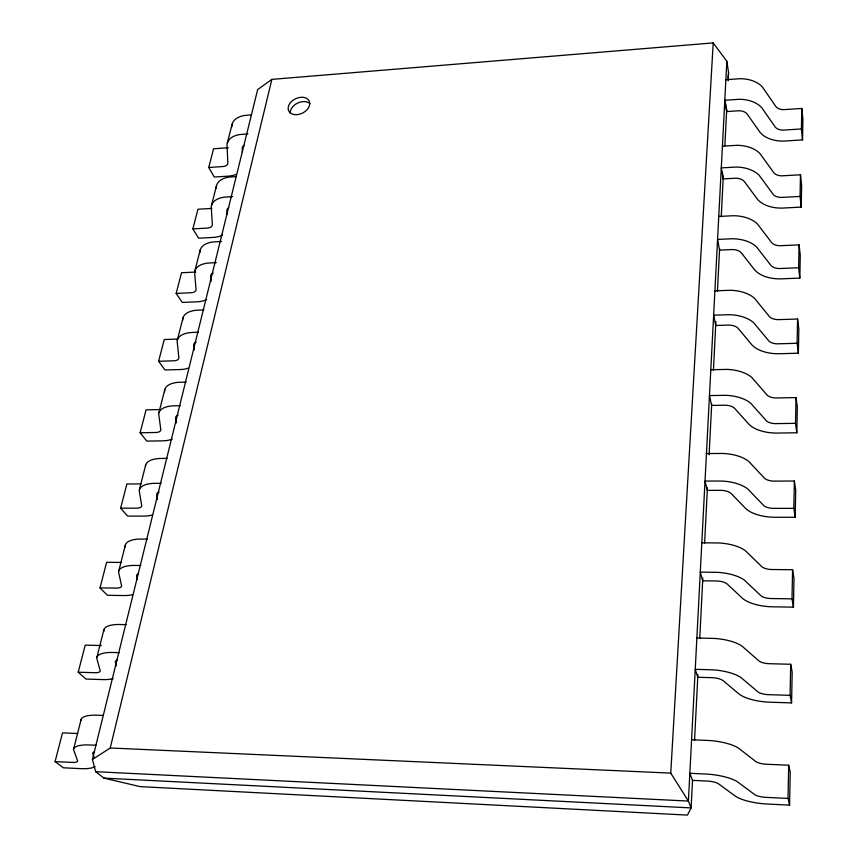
<?xml version="1.0" encoding="UTF-8"?>
<svg xmlns="http://www.w3.org/2000/svg" width="858" height="858" viewBox="0 0 858 858"><rect width="100%" height="100%" fill="white"/><g stroke="black" fill="none" stroke-linecap="round" stroke-linejoin="round"><path stroke-width="1.29" d="M199.946 252.542L199.946 251.33A24.925 13.696 14.3 0 1 212.999 241.956L221.482 241.441M216.259 188.159L216.28 186.915A24.303 14.189 14.9 0 1 229.183 177.102L236.186 176.587M789.585 805.136L788.019 798.444L764.735 797.297A11.562 3.529 4.6 0 1 755.029 794.84L737.14 781.584A33.462 10.35 5.2 0 0 708.065 774.152L689.843 773.294L692.513 780.372L707.099 781.048A11.604 3.582 5.2 0 1 718.854 784.04L734.823 795.774A33.537 10.232 4.6 0 0 767.695 804.053L789.585 805.136L790.229 772.189L788.684 765.218L765.636 764.21A11.433 3.689 4.4 0 1 756.048 761.722L738.363 748.037A33.097 10.811 5 0 0 709.609 740.518L691.58 739.768M791.569 702.895L790.079 695.345L767.556 694.626A11.165 4 3.9 0 1 758.172 692.084L740.947 677.52A32.336 11.733 4.6 0 0 712.869 669.841L695.248 669.326L697.769 677.273L711.883 677.659A11.208 4.065 4.6 0 1 723.24 680.759L738.609 693.65A32.411 11.615 3.9 0 0 770.398 702.219L791.569 702.895L792.17 672.061L790.701 664.274L768.403 663.674A11.047 4.14 3.7 0 1 759.126 661.121L742.084 646.181A32.003 12.13 4.4 0 0 714.317 638.438L696.868 638.009M793.435 607.142L792.009 598.852L770.194 598.519A10.8 4.408 3.2 0 1 761.121 595.913L744.497 580.233A31.296 12.934 3.9 0 0 717.352 572.35L700.3 572.125L702.681 580.823L716.355 580.973A10.843 4.483 3.9 0 1 727.337 584.137L742.159 598.026A31.36 12.795 3.2 0 0 772.919 606.82L793.435 607.142L793.993 578.228L792.588 569.733L770.988 569.508A10.693 4.526 3 0 1 762.011 566.881L745.57 550.89A30.974 13.267 3.7 0 0 718.704 542.953L701.823 542.814M795.184 517.277L793.822 508.365L772.672 508.365A10.468 4.762 2.5 0 1 763.888 505.705L747.833 489.071A30.309 13.953 3.3 0 0 721.557 481.027L705.029 481.07L707.292 490.39L720.548 490.336A10.511 4.837 3.3 0 1 731.177 493.575L745.484 508.301A30.373 13.803 2.5 0 0 775.289 517.277L795.184 517.277L795.709 490.111L794.369 481.016L773.423 481.113A10.36 4.858 2.2 0 1 764.714 478.442L748.83 461.54A30.019 14.243 3.1 0 0 722.833 453.453L706.456 453.571M796.825 432.786L795.516 423.337L774.999 423.627A10.146 5.051 1.7 0 1 766.484 420.924L750.954 403.485A29.397 14.822 2.6 0 0 725.503 395.313L709.469 395.581L711.625 405.448L724.484 405.201A10.189 5.137 2.6 0 1 734.78 408.494L748.616 423.938A29.451 14.672 1.7 0 0 777.52 433.065L796.825 432.786L797.318 407.207L796.031 397.597L775.707 397.983A10.049 5.137 1.4 0 1 767.266 395.27L751.898 377.606A29.118 15.079 2.4 0 0 726.705 369.39L710.81 369.734M798.369 353.196L797.114 343.275L777.187 343.833A9.856 5.309 0.9 0 1 768.929 341.087L753.892 322.973A28.529 15.573 1.9 0 0 729.214 314.693L713.641 315.176L715.701 325.504L728.185 325.085A9.888 5.395 1.9 0 1 738.18 328.421L751.565 344.476A28.593 15.412 0.9 0 0 779.622 353.721L798.369 353.196L798.841 329.075L797.597 319.026L777.852 319.648A9.76 5.384 0.6 0 1 769.669 316.902L754.783 298.595A28.271 15.787 1.7 0 0 730.34 290.294L714.907 290.83M799.828 278.089L798.626 267.771L779.257 268.554A9.577 5.534 0 0 1 771.235 265.787L756.67 247.093A27.724 16.216 1.2 0 0 732.711 238.749L717.578 239.403L719.54 250.128L731.681 249.56A9.61 5.62 1.2 0 1 741.387 252.928L754.354 269.498A27.778 16.045 0 0 0 781.595 278.839L799.828 278.089L800.267 255.298L799.088 244.873L779.89 245.72A9.492 5.588 -0.2 0 1 771.932 242.953L757.507 224.088A27.477 16.399 0.9 0 0 733.772 215.723L718.779 216.431M800.482 174.785L800.053 196.439L781.209 197.426A9.309 5.716 -0.9 0 1 773.412 194.648L759.287 175.461A26.963 16.752 0.4 0 0 736.014 167.063L721.299 167.878L723.165 178.936L734.984 178.239A9.341 5.813 0.4 0 1 744.412 181.628L756.981 198.638A27.016 16.581 -0.9 0 0 783.472 208.044L801.211 207.089L801.629 185.532L800.482 174.785L781.81 175.836A9.234 5.77 -1.2 0 1 774.066 173.048L760.081 153.721A26.737 16.913 0.1 0 0 737.022 145.313L722.425 146.171M801.812 108.43L801.404 128.947L783.064 130.116A9.063 5.867 -1.9 0 1 775.471 127.327L761.765 107.733A26.244 17.214 -0.6 0 0 739.135 99.292L724.817 100.257L726.597 111.594L738.105 110.779A9.095 5.963 -0.5 0 1 747.264 114.178L759.469 131.564A26.308 17.042 -1.9 0 0 785.252 141.002L802.52 139.886L802.916 119.455L801.812 108.43L783.622 109.663A8.988 5.909 -2.2 0 1 776.093 106.864L762.515 87.151A26.03 17.342 -0.9 0 0 740.079 78.711L725.879 79.708M788.019 798.444L788.684 765.218M790.079 695.345L790.701 664.274M792.009 598.852L792.588 569.733M793.822 508.365L794.369 481.016M795.516 423.337L796.031 397.597M797.114 343.275L797.597 319.026M798.626 267.771L799.088 244.873M231.778 126.941L231.821 125.654A23.713 14.629 15.5 0 1 244.551 115.465L251.415 114.865M692.513 780.372L691.108 807.914L687.462 815.1L140.165 786.625L103.968 778.12L95.656 771.685L92.417 759.491L257.657 89.597L271.879 79.376L713.212 42.9L726.833 61.272L728.581 72.758L728.174 80.77M694.54 740.551L697.897 674.678M699.763 638.18L702.82 578.174M704.6 543.168L707.421 487.794M709.105 454.847L711.7 404M713.406 370.538L715.894 321.675M717.427 291.591L719.605 248.766M721.246 216.656L723.294 176.394M724.86 145.806L726.737 109.03M726.833 61.272L688.395 801.072L691.108 807.914L103.968 778.12M95.656 771.685L688.395 801.072L670.752 773.112L713.212 42.9M727.981 78.057L728.581 72.758M92.417 759.491L110.232 747.994L271.879 79.376M73.67 748.852L81.135 719.412M96.89 657.292L103.925 629.579M118.769 571.042L125.397 544.905M139.404 489.671L145.667 464.982M158.912 412.762L164.833 389.403M177.381 339.961L182.99 317.825M194.884 270.946L200.204 249.946M211.497 205.427L216.559 185.478M227.295 143.157L232.11 124.174M95.056 766.537A29.269 8.001 11.5 0 1 80.244 768.629L63.374 767.792L55.084 761.593L62.516 732.871L77.692 733.515M113.213 678.635A28.4 9.138 12 0 1 102.499 679.579L86.036 679.064L78.207 672.222L85.21 645.141L101.244 645.538M132.261 594.755A27.585 10.135 12.5 0 1 123.498 595.549L107.432 595.302L100.011 587.902L106.628 562.322L120.978 562.44M151.93 515.1A26.812 11.015 13 0 1 143.35 516.098L127.66 516.098L120.624 508.204L126.877 484.009L140.894 483.912M172.233 439.071A26.094 11.787 13.5 0 1 162.141 440.873L146.815 441.098L140.133 432.775L146.064 409.856L159.749 409.566M188.202 368.189A25.408 12.462 14.1 0 1 179.966 369.551L164.983 369.97L158.623 361.282L164.243 339.521L177.52 339.071M206.596 299.603A24.753 13.052 14.6 0 1 196.89 301.823L182.239 302.424L176.169 293.415L181.521 272.747L195.796 272.072M222.501 235.049A24.142 13.567 15.2 0 1 212.977 237.43L198.638 238.202L192.857 228.904L197.941 209.234L211.915 208.419M236.057 174.388A23.552 14.007 15.9 0 1 228.292 176.137L214.264 177.048L208.741 167.503L213.578 148.777L228.335 147.705M247.962 133.88L239.79 134.545A23.895 14.5 15.3 0 0 227.005 144.627L227.863 163.202A8.119 4.826 15.9 0 1 223.595 166.473L208.741 167.503M232.529 196.6L224.174 197.179A24.496 14.039 14.7 0 0 211.229 206.853L212.355 224.882A8.323 4.676 15.2 0 1 208.033 228.024L192.857 228.904M216.28 262.612L207.733 263.095A25.129 13.524 14.2 0 0 194.627 272.318L196.064 289.714A8.526 4.494 14.6 0 1 191.688 292.707L176.169 293.415M203.893 309.899L195.956 310.274A25.59 13.117 13.8 0 0 182.743 319.155L182.765 320.313M198.402 332.218L190.401 332.561A25.804 12.924 13.6 0 0 177.134 341.269L178.904 357.947A8.752 4.29 14.1 0 1 174.485 360.768L158.623 361.282M186.111 382.078L177.981 382.357A26.276 12.462 13.3 0 0 164.607 390.669L164.65 391.774M180.298 405.652L172.115 405.888A26.512 12.226 13.1 0 0 158.698 414.006L160.832 429.858A8.988 4.065 13.5 0 1 156.36 432.475L140.133 432.775M167.31 458.354L158.987 458.504A27.016 11.701 12.8 0 0 145.463 466.173M161.175 483.279L152.788 483.386A27.252 11.444 12.6 0 0 139.211 490.83L141.752 505.748A9.245 3.797 13 0 1 137.237 508.151L120.624 508.204M147.426 539.06L138.889 539.081A27.799 10.843 12.3 0 0 125.214 546.01L125.311 546.986M140.916 565.465L132.314 565.443A28.046 10.543 12.2 0 0 118.597 572.125L121.6 585.96A9.502 3.496 12.5 0 1 117.031 588.105L100.011 587.902M126.34 624.613L117.589 624.485A28.625 9.856 11.8 0 0 103.764 630.576L103.893 631.467M119.434 652.638L110.618 652.455A28.893 9.513 11.7 0 0 96.75 658.258L100.257 670.859A9.792 3.153 12 0 1 95.635 672.726L78.207 672.222M103.282 715.433L94.97 715.164A29.504 8.719 11.4 0 0 81.017 720.302M95.935 745.216L87.559 744.894A29.794 8.333 11.2 0 0 73.563 749.71L77.628 760.896A10.092 2.756 11.5 0 1 72.962 762.43L55.084 761.593M110.232 747.994L670.752 773.112M94.08 757.249L92.782 753.517A10.328 2.885 11.2 0 1 94.573 751.833M116.356 665.851L115.358 662.108A10.017 3.293 11.7 0 1 117.171 660.156M137.398 579.686L136.626 575.986A9.728 3.657 12.2 0 1 138.47 573.798M722.189 171.697L723.23 177.842M157.497 499.549L156.703 494.723A9.449 3.968 12.6 0 1 159.17 492.117M725.46 103.003L726.651 110.564M176.34 423.037L175.686 417.9A9.191 4.236 13.1 0 1 178.153 415.09M800.053 196.439L801.211 207.089M801.404 128.947L802.52 139.886M194.144 350.118L193.651 345.163A8.945 4.483 13.6 0 1 196.117 342.17M211.079 281.381L210.682 276.212A8.709 4.687 14.2 0 1 213.138 273.058M227.07 214.446L226.855 210.736A8.494 4.869 14.7 0 1 228.732 207.733M242.385 152.327L242.224 148.498A8.28 5.019 15.3 0 1 244.101 145.388M290.261 113.256A11.347 7.958 -25.8 0 1 297.415 103.164A11.347 7.958 -25.8 0 1 309.888 103.539M294.326 114.575A11.39 7.969 -25.8 0 0 309.738 102.906A11.39 7.969 -25.8 0 0 292.793 100.45A11.39 7.969 -25.8 0 0 294.326 114.575"/></g></svg>
